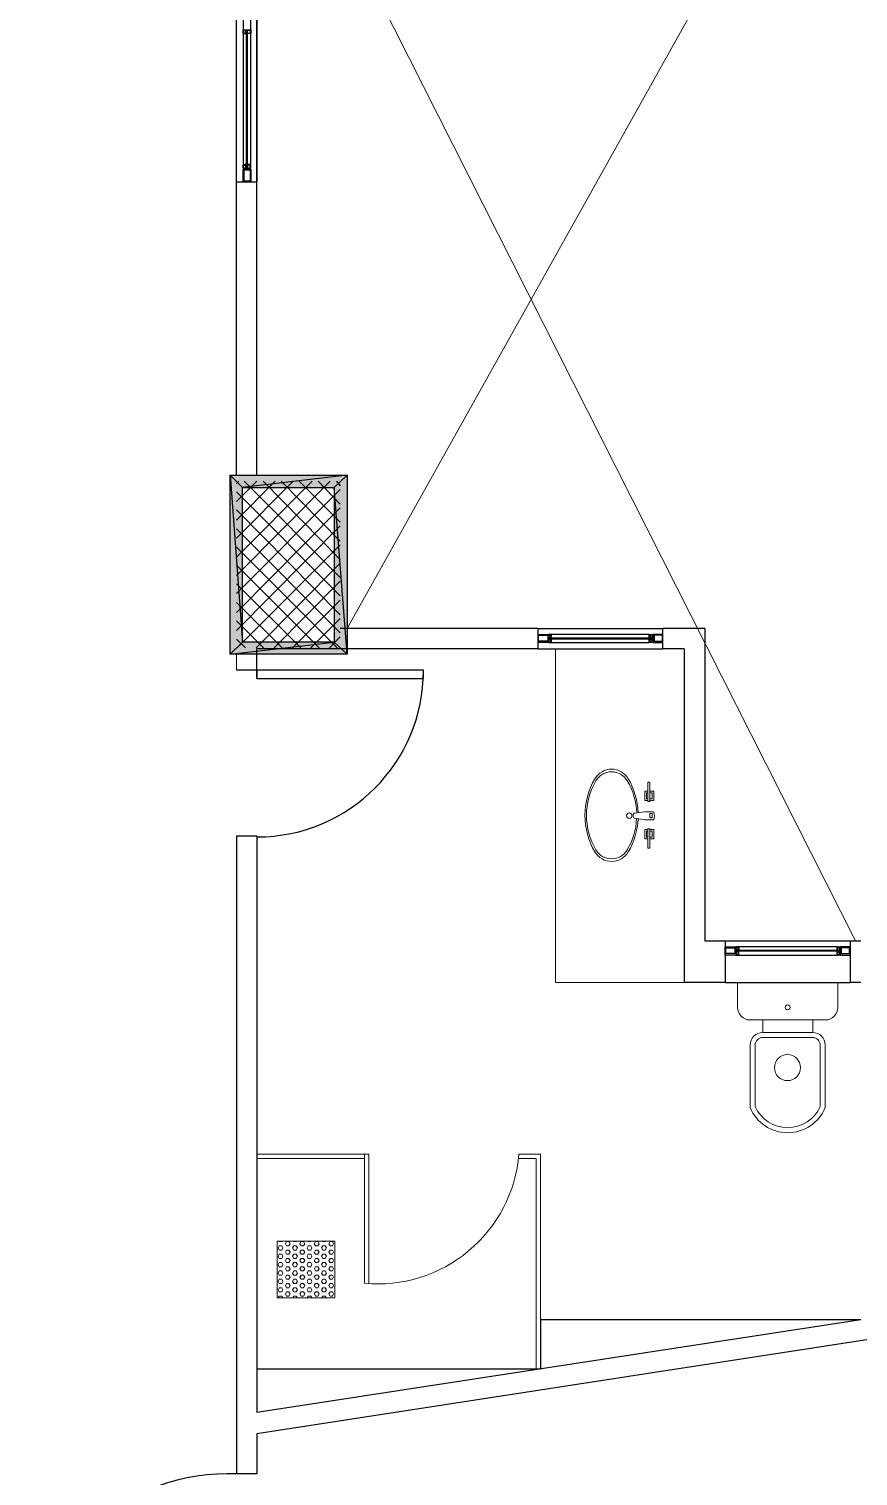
# Model space of a CAD drawing. Header units: inches. Extents: x 14 to 158, y 51 to 94.
# Drawn here: x 110.81 to 114.67, y 78.96 to 85.7 of the extents above; entities that cross this region are included whole.
import ezdxf

# ---------------------------------------------------------------- set-up
doc = ezdxf.new("R2010")
doc.units = ezdxf.units.IN
doc.header["$LTSCALE"] = 0.6
doc.header["$MEASUREMENT"] = 0
doc.layers.get('0').update_dxf_attribs({"color": 253, "lineweight": 0})
for name, color, linetype, lineweight in [('1st BASE_WTV$0$A-DOOR-JAMB', 253, 'Continuous', 0), ('fur', 253, 'Continuous', 0), ('Furniture', 253, 'Continuous', 0), ('K Furniture', 253, 'Continuous', 0), ('Muebles', 253, 'Continuous', 0)]:
    doc.layers.add(name, color=color, linetype=linetype, lineweight=lineweight)

# ---------------------------------------------------------------- blocks, each defined once
blk = doc.blocks.new('A$C66D173D2')
at = {"layer": 'K Furniture'}
for p, q in [((0.0583, 0.5833), (0.0583, 0.2917)), ((0.0817, 0.2917), (0.0817, 0.5785)), ((0.385, 0.5785), (0.385, 0.2917)), ((0.4083, 0.2917), (0.4083, 0.5833)), ((0.35, 0.2567), (0.1167, 0.2567)), ((0.1167, 0.2333), (0.1167, 0.175)), ((0.1167, 0.2333), (0.35, 0.2333)), ((0.35, 0.2333), (0.35, 0.175)), ((0.4083, 0.175), (0.0583, 0.175)), ((0, 0.1167), (0, 0)), ((0.4667, 0), (0.4667, 0.1167)), ((0.4667, 0), (0, 0))]:
    blk.add_line(p, q, dxfattribs=at)
at = {"layer": 'K Furniture', "extrusion": (0, 0, -1)}
for centre, major_axis, start_param, end_param in [((0.2333, 0.5104), (0.1341, 0.1341), 4.321782, 6.673792), ((0.2333, 0.5104), (-0.1176, 0.1176), 5.919765, 8.217402), ((0.2322, 0.3971), (-0.0429, 0.0429), 0.785398, 7.068583), ((0.1167, 0.2917), (0.0412, 0.0412), 2.356194, 3.926991), ((0.1167, 0.2917), (0.0247, 0.0247), 2.356194, 3.926991), ((0.35, 0.2917), (0.0412, 0.0412), 0.785398, 2.356194), ((0.35, 0.2917), (0.0247, 0.0247), 0.785398, 2.356194), ((0.0583, 0.1167), (0.0412, 0.0412), 3.926991, 5.497787), ((0.4083, 0.1167), (0.0412, 0.0412), -0.785398, 0.785398), ((0.2333, 0.1167), (-0.00825, 0.00825), 5.497786, 8.639381), ((0.2333, 0.1167), (0.00825, 0.00825), 0.785397, 3.926992)]:
    blk.add_ellipse(centre, major_axis=major_axis, ratio=1, start_param=start_param, end_param=end_param, dxfattribs=at)
blk = doc.blocks.new('A$C399A65E2')
at = {"layer": 'Muebles', "linetype": 'Continuous'}
for p, q in [((0.1947, 0.0392), (0.201, 0.0898)), ((0.2314, 0.0405), (0.2251, 0.0911)), ((0.0626, 0.0177), (0.0626, 0.0266)), ((0.0626, 0.0266), (0.1524, 0.0266)), ((0.1524, 0.0177), (0.0626, 0.0177)), ((0.1056, 0.0266), (0.1056, 0.0405)), ((0.1056, 0.0405), (0.1486, 0.0405)), ((0.1056, 0), (0.1056, 0.0177)), ((0.1486, 0), (0.1056, 0)), ((0.1132, 0.0266), (0.1132, 0.0341)), ((0.1132, 0.0341), (0.141, 0.0341)), ((0.1132, 0.0076), (0.1132, 0.0177)), ((0.141, 0.0076), (0.1132, 0.0076)), ((0.141, 0.0341), (0.141, 0.0266)), ((0.141, 0.0177), (0.141, 0.0076)), ((0.1486, 0.0405), (0.1486, 0.0266)), ((0.1486, 0.0177), (0.1486, 0)), ((0.1524, 0.0266), (0.1524, 0.0177)), ((0.1947, 0), (0.1947, 0.0392)), ((0.2238, 0.0177), (0.2036, 0.0177)), ((0.2036, 0.0177), (0.2036, 0.0063)), ((0.2036, 0.0063), (0.2238, 0.0063)), ((0.2238, 0.0063), (0.2238, 0.0177)), ((0.2314, 0.0013), (0.2314, 0.0405)), ((0.3698, 0.0266), (0.28, 0.0266)), ((0.28, 0.0266), (0.28, 0.0177)), ((0.28, 0.0177), (0.3698, 0.0177)), ((0.3268, 0.0405), (0.2838, 0.0405)), ((0.2838, 0.0405), (0.2838, 0.0266)), ((0.2838, 0.0177), (0.2838, 0)), ((0.2838, 0), (0.3268, 0)), ((0.3192, 0.0341), (0.2914, 0.0341)), ((0.2914, 0.0341), (0.2914, 0.0266)), ((0.2914, 0.0177), (0.2914, 0.0076)), ((0.2914, 0.0076), (0.3192, 0.0076)), ((0.3192, 0.0266), (0.3192, 0.0341)), ((0.3192, 0.0076), (0.3192, 0.0177)), ((0.3268, 0.0266), (0.3268, 0.0405)), ((0.3268, 0), (0.3268, 0.0177)), ((0.3698, 0.0177), (0.3698, 0.0266))]:
    blk.add_line(p, q, dxfattribs=at)
blk.add_circle((0.2132, 0.1138), 0.0126, dxfattribs=at)
for centre, radius, start, end in [((0.09, 0.196), 0.09, 120.5339, 239.46614), ((0.2149, -0.0158), 0.3359, 59.46621, 120.53378), ((0.2149, -0.0037), 0.3167, 59.46621, 120.53379), ((0.3399, 0.196), 0.09, 300.53386, 59.4661), ((0.0972, 0.196), 0.0848, 120.53389, 239.46614), ((0.3327, 0.196), 0.0848, 300.53386, 59.46611), ((0.2149, 0.4079), 0.3359, 239.46622, 267.25373), ((0.2149, 0.3957), 0.3167, 239.46622, 267.2472), ((0.2136, 0.0805), 0.0156, 42.48509, 143.54023), ((0.2149, 0.3957), 0.3167, 272.09779, 300.53378), ((0.2149, 0.4079), 0.3359, 272.12884, 300.53379), ((0.2118, 0.0367), 0.0405, 245.05141, 298.89841)]:
    blk.add_arc(centre, radius, start, end, dxfattribs=at)

msp = doc.modelspace()

# ---------------------------------------------------------------- hatches: boundary and pattern name
h = msp.add_hatch(color=256)
h.paths.add_polyline_path([(112.2332, 83.5622), (112.2939, 83.6187), (111.8057, 83.5622)])
h.paths.add_polyline_path([(112.2939, 83.6187), (111.8057, 83.5622), (111.7491, 83.6187)])
h.paths.add_polyline_path([(111.8057, 83.5622), (111.7491, 83.6187), (111.8057, 82.8423)])
h.paths.add_polyline_path([(111.7491, 83.6187), (111.8057, 82.8423), (111.7491, 82.7857)])
h.paths.add_polyline_path([(111.8057, 82.8423), (111.7491, 82.7857), (112.2332, 82.8423)])
h.paths.add_polyline_path([(111.7491, 82.7857), (112.2332, 82.8423), (112.2939, 82.7857)])
h.paths.add_polyline_path([(112.2332, 82.8423), (112.2939, 82.7857), (112.2332, 83.5622)])
h.paths.add_polyline_path([(112.2939, 82.7857), (112.2332, 83.5622), (112.2939, 83.6187)])
at = {"layer": 'fur'}
h = msp.add_hatch(dxfattribs=at)
h.set_pattern_fill('HEX', color=256, scale=0.09)
h.set_pattern_definition([(0, (92.504243, 67.91082), (0, 0.019485572), [0.01125, -0.0225]), (120, (92.504243, 67.91082), (-0.016875, -0.009742786), [0.01125, -0.0225]), (60, (92.515493, 67.91082), (-0.016875, 0.009742786), [0.01125, -0.0225])])
h.paths.add_polyline_path([(112.2374, 80.0522), (111.9682, 80.0522), (111.9682, 79.7881), (112.2374, 79.7881)])

# ---------------------------------------------------------------- linework, layer by layer
for p, q in [((114.6866, 87.185), (112.2939, 82.9057)), ((111.8733, 86.9629), (114.6624, 81.4508)), ((111.7781, 82.7113), (111.7781, 82.7857))]:
    msp.add_line(p, q)
at = {"linetype": 'Continuous', "lineweight": -2}
for points in [[(111.8733, 83.6187), (111.8733, 86.9905), (111.8733, 86.9905)], [(111.7781, 83.6187), (111.7781, 86.4086), (111.7781, 86.4086)], [(111.8098, 85.7571), (111.8098, 85.6937), (111.8457, 85.6937), (111.8457, 85.7571)], [(111.8733, 85.7571), (111.8733, 84.9848), (111.8733, 84.9848)], [(111.8098, 85.6757), (111.8098, 85.0662), (111.8098, 85.0662)], [(111.8236, 85.6937), (111.8236, 85.0441), (111.8236, 85.0441)], [(111.8277, 85.6937), (111.8277, 85.0441), (111.8277, 85.0441)], [(111.8457, 85.0662), (111.8457, 85.6757), (111.8457, 85.6757)], [(111.8098, 84.9848), (111.8098, 85.0441), (111.8457, 85.0441), (111.8457, 84.9848)], [(111.7781, 84.9848), (111.8733, 84.9848), (111.8733, 84.9848)], [(111.8457, 84.9848), (111.8098, 84.9848), (111.8098, 84.9848)], [(112.2153, 83.5911), (111.7781, 83.1526), (111.7781, 83.1526)], [(112.1311, 83.5911), (111.7781, 83.2381), (111.7781, 83.2381)], [(112.0429, 83.5911), (111.7781, 83.3263), (111.7781, 83.3263)], [(111.9588, 83.5911), (111.7781, 83.4105), (111.7781, 83.4105)], [(111.8733, 83.5911), (111.7781, 83.496), (111.7781, 83.496)], [(111.7891, 83.5911), (111.7781, 83.5801), (111.7781, 83.5801)], [(111.814, 83.5911), (112.2622, 83.1429), (112.2622, 83.1429)], [(111.9022, 83.5911), (112.2622, 83.227), (112.2622, 83.227)], [(111.9863, 83.5911), (112.2622, 83.3125), (112.2622, 83.3125)], [(112.0705, 83.5911), (112.2622, 83.4008), (112.2622, 83.4008)], [(112.1587, 83.5911), (112.2622, 83.4849), (112.2622, 83.4849)], [(112.2442, 83.5911), (112.2622, 83.5691), (112.2622, 83.5691)], [(112.2622, 83.5525), (111.7781, 83.0684), (111.7781, 83.0684)], [(111.7781, 83.5415), (112.2622, 83.0574), (112.2622, 83.0574)], [(112.2622, 83.467), (111.7781, 82.9802), (111.7781, 82.9802)], [(111.7781, 83.4573), (112.2622, 82.9692), (112.2622, 82.9692)], [(112.2622, 83.3829), (111.7781, 82.8961), (111.7781, 82.8961)], [(111.7781, 83.3691), (112.2622, 82.885), (112.2622, 82.885)], [(112.2622, 83.2946), (111.7822, 82.8147), (111.7822, 82.8147)], [(111.7781, 83.2836), (112.247, 82.8147), (112.247, 82.8147)], [(111.7781, 83.1995), (112.1629, 82.8147), (112.1629, 82.8147)], [(112.2622, 83.2091), (111.8705, 82.8147), (111.8705, 82.8147)], [(111.7781, 83.114), (112.0787, 82.8147), (112.0787, 82.8147)], [(112.2622, 83.125), (111.9546, 82.8147), (111.9546, 82.8147)], [(111.7781, 83.0257), (111.9905, 82.8147), (111.9905, 82.8147)], [(112.2622, 83.0367), (112.0387, 82.8147), (112.0387, 82.8147)], [(112.2622, 82.9512), (112.1242, 82.8147), (112.1242, 82.8147)], [(111.7781, 82.9416), (111.905, 82.8147), (111.905, 82.8147)], [(113.1834, 82.9057), (112.2622, 82.9057), (112.2622, 82.9057)], [(113.1834, 82.8106), (113.1834, 82.9057), (113.1834, 82.9057)], [(113.1834, 82.9057), (113.7653, 82.9057), (113.7653, 82.9057)], [(113.1834, 82.8106), (113.1834, 82.9057), (113.1834, 82.9057)], [(113.1834, 82.9057), (113.7653, 82.9057), (113.7653, 82.9057)], [(113.9598, 82.9057), (113.7653, 82.9057), (113.7653, 82.9057)], [(113.7653, 82.8106), (113.7653, 82.9057), (113.7653, 82.9057)], [(113.7653, 82.8106), (113.7653, 82.9057), (113.7653, 82.9057)], [(113.9598, 82.9057), (113.9598, 81.4508), (113.9598, 81.4508)], [(111.7781, 82.8561), (111.8208, 82.8147), (111.8208, 82.8147)], [(112.2622, 82.8671), (112.2125, 82.8147), (112.2125, 82.8147)], [(113.1834, 82.8781), (113.233, 82.8781), (113.233, 82.8395), (113.1834, 82.8395)], [(113.1834, 82.8395), (113.1834, 82.8781), (113.1834, 82.8781)], [(113.1834, 82.8781), (113.233, 82.8781), (113.233, 82.8395), (113.1834, 82.8395)], [(113.1834, 82.8395), (113.1834, 82.8781), (113.1834, 82.8781)], [(113.7198, 82.8602), (113.233, 82.8602), (113.233, 82.8602)], [(113.7198, 82.8602), (113.233, 82.8602), (113.233, 82.8602)], [(113.7198, 82.8561), (113.233, 82.8561), (113.233, 82.8561)], [(113.7198, 82.8561), (113.233, 82.8561), (113.233, 82.8561)], [(113.7019, 82.8781), (113.2468, 82.8781), (113.2468, 82.8781)], [(113.7019, 82.8781), (113.2468, 82.8781), (113.2468, 82.8781)], [(113.2468, 82.8395), (113.7019, 82.8395), (113.7019, 82.8395)], [(113.2468, 82.8395), (113.7019, 82.8395), (113.7019, 82.8395)], [(113.7653, 82.8781), (113.7198, 82.8781), (113.7198, 82.8395), (113.7653, 82.8395)], [(113.7653, 82.8781), (113.7198, 82.8781), (113.7198, 82.8395), (113.7653, 82.8395)], [(113.7653, 82.8395), (113.7653, 82.8781), (113.7653, 82.8781)], [(113.7653, 82.8395), (113.7653, 82.8781), (113.7653, 82.8781)], [(113.1834, 82.8106), (111.8733, 82.8106), (111.8733, 82.8106)], [(111.8733, 82.6727), (111.8733, 82.8106), (111.8733, 82.8106)], [(113.1834, 82.8106), (113.7653, 82.8106), (113.7653, 82.8106)], [(113.1834, 82.8106), (113.7653, 82.8106), (113.7653, 82.8106)], [(113.8646, 82.8106), (113.7653, 82.8106), (113.7653, 82.8106)], [(113.8646, 82.8106), (113.8646, 81.2577), (113.8646, 81.2577)], [(111.8733, 82.7113), (111.7781, 82.7113), (111.7781, 82.7113)], [(111.7781, 81.939), (111.7781, 78.9699), (111.7781, 78.9699)], [(111.8733, 81.939), (111.7781, 81.939), (111.7781, 81.939)], [(111.8733, 81.939), (111.8733, 79.2553), (111.8733, 79.2553)], [(113.9598, 81.4508), (114.0549, 81.4508), (114.0549, 81.4508)], [(114.0549, 81.4508), (114.0549, 81.2577), (114.0549, 81.2577)], [(114.0549, 81.4508), (114.6383, 81.4508), (114.6383, 81.4508)], [(114.0549, 81.4232), (114.1046, 81.4232), (114.1046, 81.3846), (114.0549, 81.3846)], [(114.0549, 81.3846), (114.0549, 81.4232), (114.0549, 81.4232)], [(114.5914, 81.4053), (114.1046, 81.4053), (114.1046, 81.4053)], [(114.5914, 81.4025), (114.1046, 81.4025), (114.1046, 81.4025)], [(114.5776, 81.4232), (114.1184, 81.4232), (114.1184, 81.4232)], [(114.6383, 81.4232), (114.5914, 81.4232), (114.5914, 81.3846), (114.6383, 81.3846)], [(114.6383, 81.4508), (114.6383, 81.2577), (114.6383, 81.2577)], [(114.6383, 81.4508), (114.6866, 81.4508), (114.6866, 81.4508)], [(114.6383, 81.3846), (114.6383, 81.4232), (114.6383, 81.4232)], [(114.1184, 81.3846), (114.5776, 81.3846), (114.5776, 81.3846)], [(114.0549, 81.2577), (113.8646, 81.2577), (113.8646, 81.2577)], [(114.0549, 81.2577), (114.6383, 81.2577), (114.6383, 81.2577)], [(114.6866, 81.2577), (114.6383, 81.2577), (114.6383, 81.2577)], [(114.6866, 79.6856), (111.8733, 79.2553), (111.8733, 79.2553)], [(113.1944, 79.6856), (113.1944, 79.4567), (111.8733, 79.4567)], [(114.6866, 79.6856), (113.1944, 79.6856), (113.1944, 79.6856)], [(114.6866, 79.6856), (113.1944, 79.6856), (113.1944, 79.6856)], [(114.9058, 79.6222), (111.8733, 79.156), (111.8733, 79.156)], [(111.8733, 79.156), (111.8733, 78.9699), (111.8733, 78.9699)], [(111.8733, 78.9699), (111.7781, 78.9699), (111.7781, 78.9699)]]:
    msp.add_lwpolyline(points, dxfattribs=at)
for points in [[(111.8236, 85.6937), (111.8236, 85.6757), (111.8098, 85.6757), (111.8098, 85.6937)], [(111.8208, 85.6757), (111.8208, 85.6909), (111.8098, 85.6909), (111.8098, 85.6757)], [(111.8277, 85.6937), (111.8457, 85.6937), (111.8457, 85.6757), (111.8277, 85.6757)], [(111.8305, 85.6909), (111.8415, 85.6909), (111.8415, 85.6757), (111.8305, 85.6757)], [(111.8236, 85.0483), (111.8236, 85.0662), (111.8098, 85.0662), (111.8098, 85.0483)], [(111.8208, 85.0621), (111.8208, 85.0483), (111.8098, 85.0483), (111.8098, 85.0621)], [(111.814, 85.0414), (111.8415, 85.0414), (111.8415, 84.9876), (111.814, 84.9876)], [(111.8277, 85.0483), (111.8457, 85.0483), (111.8457, 85.0662), (111.8277, 85.0662)], [(111.8305, 85.0483), (111.8415, 85.0483), (111.8415, 85.0621), (111.8305, 85.0621)], [(112.2939, 83.6187), (111.8057, 83.5622), (111.7491, 83.6187)], [(111.8057, 83.5622), (111.7491, 83.6187), (111.8057, 82.8423)], [(111.7491, 83.6187), (111.8057, 82.8423), (111.7491, 82.7857)], [(112.2332, 83.5622), (112.2939, 83.6187), (111.8057, 83.5622)], [(112.2939, 82.7857), (112.2332, 83.5622), (112.2939, 83.6187)], [(112.2332, 82.8423), (112.2939, 82.7857), (112.2332, 83.5622)], [(111.8057, 82.8423), (111.7491, 82.7857), (112.2332, 82.8423)], [(111.7491, 82.7857), (112.2332, 82.8423), (112.2939, 82.7857)], [(113.2289, 82.874), (113.2289, 82.8464), (113.1861, 82.8464), (113.1861, 82.874)], [(113.2289, 82.874), (113.2289, 82.8464), (113.1861, 82.8464), (113.1861, 82.874)], [(113.233, 82.8602), (113.2468, 82.8602), (113.2468, 82.8781), (113.233, 82.8781)], [(113.233, 82.8602), (113.2468, 82.8602), (113.2468, 82.8781), (113.233, 82.8781)], [(113.2427, 82.863), (113.233, 82.863), (113.233, 82.874), (113.2427, 82.874)], [(113.2427, 82.863), (113.233, 82.863), (113.233, 82.874), (113.2427, 82.874)], [(113.233, 82.8561), (113.233, 82.8395), (113.2468, 82.8395), (113.2468, 82.8561)], [(113.233, 82.8561), (113.233, 82.8395), (113.2468, 82.8395), (113.2468, 82.8561)], [(113.233, 82.8533), (113.233, 82.8423), (113.2427, 82.8423), (113.2427, 82.8533)], [(113.233, 82.8533), (113.233, 82.8423), (113.2427, 82.8423), (113.2427, 82.8533)], [(113.7157, 82.8602), (113.7019, 82.8602), (113.7019, 82.8781), (113.7157, 82.8781)], [(113.7157, 82.8602), (113.7019, 82.8602), (113.7019, 82.8781), (113.7157, 82.8781)], [(113.7157, 82.8561), (113.7157, 82.8395), (113.7019, 82.8395), (113.7019, 82.8561)], [(113.7157, 82.8561), (113.7157, 82.8395), (113.7019, 82.8395), (113.7019, 82.8561)], [(113.706, 82.863), (113.7157, 82.863), (113.7157, 82.874), (113.706, 82.874)], [(113.706, 82.863), (113.7157, 82.863), (113.7157, 82.874), (113.706, 82.874)], [(113.7157, 82.8533), (113.7157, 82.8423), (113.706, 82.8423), (113.706, 82.8533)], [(113.7157, 82.8533), (113.7157, 82.8423), (113.706, 82.8423), (113.706, 82.8533)], [(113.724, 82.874), (113.724, 82.8464), (113.7626, 82.8464), (113.7626, 82.874)], [(113.724, 82.874), (113.724, 82.8464), (113.7626, 82.8464), (113.7626, 82.874)], [(111.8733, 82.7113), (111.8733, 82.6727), (112.6497, 82.6727), (112.6497, 82.7113)], [(114.1005, 81.4191), (114.1005, 81.3915), (114.0591, 81.3915), (114.0591, 81.4191)], [(114.1046, 81.4053), (114.1184, 81.4053), (114.1184, 81.4232), (114.1046, 81.4232)], [(114.1046, 81.4025), (114.1046, 81.3846), (114.1184, 81.3846), (114.1184, 81.4025)], [(114.1184, 81.4094), (114.1087, 81.4094), (114.1087, 81.4191), (114.1184, 81.4191)], [(114.5914, 81.4053), (114.5776, 81.4053), (114.5776, 81.4232), (114.5914, 81.4232)], [(114.5776, 81.4094), (114.5886, 81.4094), (114.5886, 81.4191), (114.5776, 81.4191)], [(114.5914, 81.4025), (114.5914, 81.3846), (114.5776, 81.3846), (114.5776, 81.4025)], [(114.5955, 81.4191), (114.5955, 81.3915), (114.6342, 81.3915), (114.6342, 81.4191)], [(114.1087, 81.3984), (114.1087, 81.3874), (114.1184, 81.3874), (114.1184, 81.3984)], [(114.5886, 81.3984), (114.5886, 81.3874), (114.5776, 81.3874), (114.5776, 81.3984)]]:
    msp.add_lwpolyline(points, close=True, dxfattribs=at)
msp.add_open_spline([(111.8746, 81.9349), (112.3035, 81.9349), (112.6497, 82.2824), (112.6497, 82.7099)], degree=3, dxfattribs=at)
msp.add_open_spline([(111.7809, 78.9685), (111.5285, 78.9809), (111.2816, 78.8885), (111.0996, 78.7147), (111.0996, 78.7147), (110.9162, 78.541), (110.8114, 78.2996), (110.8114, 78.0473)], degree=3, knots=[0, 0, 0, 0, 0.125, 0.125, 0.125, 0.125, 1, 1, 1, 1], dxfattribs=at)
at = {"layer": '1st BASE_WTV$0$A-DOOR-JAMB'}
for p, q in [((112.3744, 80.4577), (112.3744, 79.8563)), ((112.3744, 80.4577), (112.3944, 80.4577)), ((112.3944, 80.4577), (112.3944, 79.8563))]:
    msp.add_line(p, q, dxfattribs=at)
msp.add_arc((112.4369, 80.5132), 0.6598, 264.56225, 355.17856, dxfattribs=at)
at = {"layer": 'fur'}
msp.add_lwpolyline([(112.2374, 80.0522), (111.9682, 80.0522), (111.9682, 79.7881), (112.2374, 79.7881)], close=True, dxfattribs=at)
at = {"layer": 'Furniture'}
for p, q in [((113.2646, 82.8106), (113.2646, 81.2577)), ((113.2646, 81.2577), (113.8646, 81.2577)), ((112.3744, 80.4577), (111.8733, 80.4577)), ((113.1944, 80.4577), (113.0944, 80.4577)), ((113.1944, 79.4574), (113.1944, 80.4577)), ((112.3744, 80.4377), (111.8733, 80.4377)), ((113.1744, 80.4377), (113.0924, 80.4377)), ((113.1744, 79.4574), (113.1744, 80.4377))]:
    msp.add_line(p, q, dxfattribs=at)

# ---------------------------------------------------------------- block references
at = {"xscale": -1, "rotation": 180}
msp.add_blockref('A$C66D173D2', (114.1133, 81.2577), dxfattribs=at)
at = {"layer": 'fur', "rotation": 90.00000000000001}
msp.add_blockref('A$C399A65E2', (113.7222, 81.8205), dxfattribs=at)

doc.saveas('drawing.dxf')
